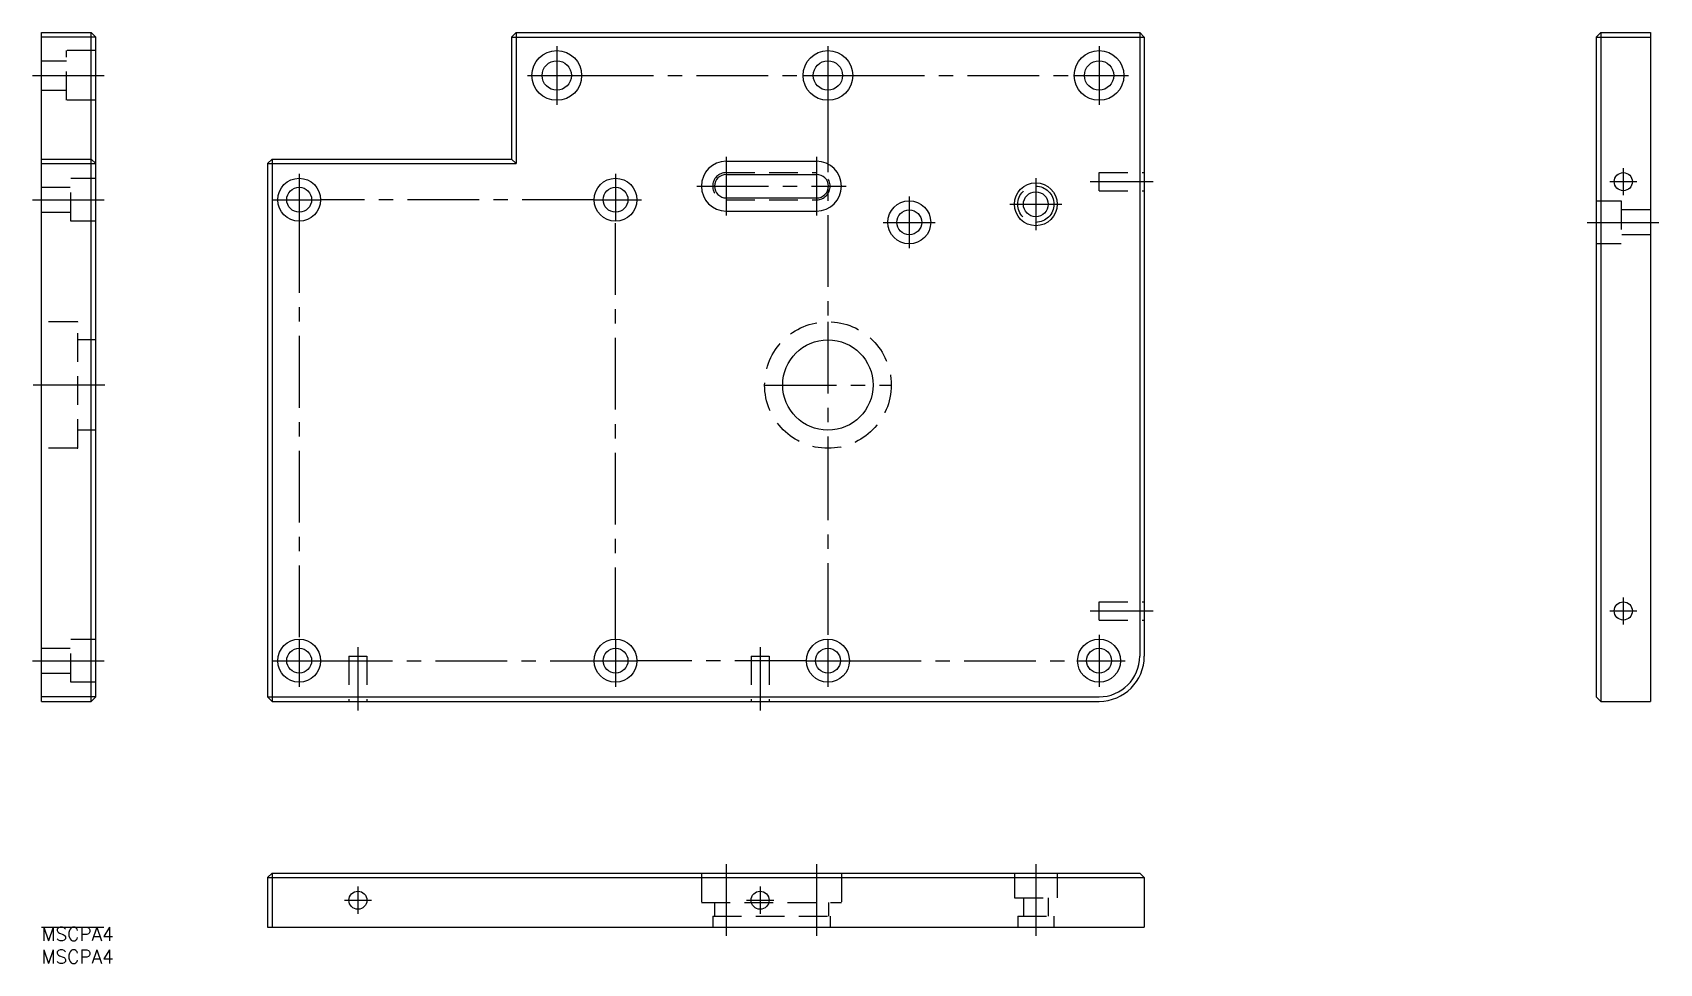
# Model space of a CAD drawing. Extents: x -2 to 358, y -8 to 198.
import ezdxf

# ---------------------------------------------------------------- set-up
doc = ezdxf.new("R2010")
doc.units = 0
doc.header["$LTSCALE"] = 0.5
doc.linetypes.add('CENTER', pattern=[50.8, 31.75, -6.35, 6.35, -6.35])
doc.linetypes.add('DASHED', pattern=[19.05, 12.7, -6.35])
for name, color, linetype in [('MSM_CENTER', 1, 'CENTER'), ('MSM_CONTINUOUS', 7, 'CONTINUOUS'), ('MSM_DASHED', 4, 'DASHED'), ('MSM_PART_NUMBER', 7, 'CONTINUOUS')]:
    doc.layers.add(name, color=color, linetype=linetype)
doc.styles.get("Standard").update_dxf_attribs({"font": 'txt.shx', "height": 3, "bigfont": 'bigfont.shx'})

msp = doc.modelspace()

# ---------------------------------------------------------------- linework, layer by layer
at = {"layer": 'MSM_CENTER'}
for p, q in [((114, 195), (114, 182)), ((174, 195), (174, 183)), ((234, 195), (234, 182)), ((-2, 188.5), (14, 188.5)), ((107.5, 188.5), (119.5, 188.5)), ((119.5, 188.5), (168.5, 188.5)), ((168.5, 188.5), (179.5, 188.5)), ((179.5, 188.5), (228.5, 188.5)), ((228.5, 188.5), (240.5, 188.5)), ((174, 183), (174, 134)), ((151.5, 170.5), (151.5, 157.5)), ((171.5, 170.5), (171.5, 157.5)), ((57, 166.75), (57, 156.25)), ((127, 166.75), (127, 156.25)), ((220, 165.75), (220, 154.25)), ((350, 168), (350, 162)), ((145, 164), (178, 164)), ((232, 165), (246, 165)), ((347, 165), (353, 165)), ((-2, 161), (14, 161)), ((51.25, 161), (61.75, 161)), ((122.25, 161), (61.75, 161)), ((122.25, 161), (132.75, 161)), ((192, 161.75), (192, 150.25)), ((214.25, 160), (225.75, 160)), ((57, 156.25), (57, 63.75)), ((127, 63.75), (127, 156.25)), ((186.25, 156), (197.75, 156)), ((342, 156), (358, 156)), ((174, 134), (174, 106)), ((14, 120), (-2, 120)), ((160, 120), (188, 120)), ((174, 106), (174, 63.75)), ((350, 73), (350, 67)), ((232, 70), (246, 70)), ((347, 70), (353, 70)), ((57, 63.75), (57, 53.25)), ((70, 62), (70, 48)), ((127, 63.75), (127, 53.25)), ((159, 62), (159, 48)), ((174, 63.75), (174, 53.25)), ((234, 64.75), (234, 53.25)), ((-2, 59), (14, 59)), ((51.25, 59), (61.75, 59)), ((61.75, 59), (122.25, 59)), ((122.25, 59), (131.75, 59)), ((169.25, 59), (131.75, 59)), ((169.25, 59), (178.75, 59)), ((178.75, 59), (229.25, 59)), ((229.25, 59), (239.75, 59)), ((151.5, 14), (151.5, -2)), ((171.5, 14), (171.5, -2)), ((220, 14), (220, -2)), ((70, 9), (70, 3)), ((159, 9), (159, 3)), ((67, 6), (73, 6)), ((156, 6), (162, 6))]:
    msp.add_line(p, q, dxfattribs=at)
at = {"layer": 'MSM_CONTINUOUS'}
for p, q in [((0, 50), (0, 198)), ((0, 198), (11, 198)), ((11, 198), (12, 197)), ((11, 50), (11, 198)), ((105, 198), (104, 197)), ((105, 198), (243, 198)), ((105, 198), (105, 169)), ((244, 197), (243, 198)), ((243, 198), (243, 60)), ((345, 198), (344, 197)), ((345, 198), (356, 198)), ((345, 198), (345, 50)), ((356, 198), (356, 50)), ((12, 197), (0, 197)), ((12, 51), (12, 197)), ((104, 197), (104, 170)), ((104, 197), (244, 197)), ((244, 197), (244, 60)), ((344, 197), (344, 51)), ((344, 197), (356, 197)), ((0, 170), (11, 170)), ((11, 170), (12, 169)), ((51, 170), (50, 169)), ((51, 170), (104, 170)), ((51, 170), (51, 50)), ((104, 170), (105, 169)), ((151.5, 169.5), (171.5, 169.5)), ((0, 169), (12, 169)), ((50, 169), (50, 51)), ((50, 169), (105, 169)), ((151.5, 166.6), (171.5, 166.6)), ((151.5, 161.4), (171.5, 161.4)), ((151.5, 158.5), (171.5, 158.5)), ((12, 51), (0, 51)), ((12, 51), (11, 50)), ((51, 50), (50, 51)), ((50, 51), (234, 51)), ((345, 50), (344, 51)), ((0, 50), (11, 50)), ((51, 50), (234, 50)), ((345, 50), (356, 50)), ((51, 12), (50, 11)), ((50, 11), (50, 0)), ((50, 11), (244, 11)), ((51, 12), (243, 12)), ((51, 12), (51, 0)), ((243, 12), (244, 11)), ((244, 11), (244, 0)), ((0, 0), (13.79, 0)), ((50, 0), (244, 0))]:
    msp.add_line(p, q, dxfattribs=at)
for centre, radius in [((114, 188.5), 5.5), ((114, 188.5), 3.25), ((174, 188.5), 5.5), ((174, 188.5), 3.25), ((234, 188.5), 5.5), ((234, 188.5), 3.25), ((57, 161), 4.75), ((127, 161), 4.75), ((350, 165), 2), ((57, 161), 2.75), ((127, 161), 2.75), ((220, 160), 4.75), ((220, 160), 2.75), ((192, 156), 4.75), ((192, 156), 2.75), ((174, 120), 10), ((350, 70), 2), ((57, 59), 4.75), ((57, 59), 2.75), ((127, 59), 4.75), ((127, 59), 2.75), ((174, 59), 4.75), ((174, 59), 2.75), ((234, 59), 4.75), ((234, 59), 2.75), ((70, 6), 2), ((159, 6), 2)]:
    msp.add_circle(centre, radius, dxfattribs=at)
for centre, radius, start, end in [((151.5, 164), 5.5, 90, 270), ((171.5, 164), 5.5, 270, 90), ((151.5, 164), 2.6, 90, 270), ((171.5, 164), 2.6, 270, 90), ((234, 60), 10, 270, 0), ((234, 60), 9, 270, 0)]:
    msp.add_arc(centre, radius, start, end, dxfattribs=at)
at = {"layer": 'MSM_DASHED'}
for p, q in [((0, 191.75), (5.5, 191.75)), ((12, 194), (5.5, 194)), ((5.5, 183), (5.5, 194)), ((0, 185.25), (5.5, 185.25)), ((12, 183), (5.5, 183)), ((6.5, 156.25), (6.5, 165.75)), ((6.5, 165.75), (12, 165.75)), ((151.5, 167), (171.5, 167)), ((234, 163), (234, 167)), ((234, 167), (244, 167)), ((0, 163.75), (6.5, 163.75)), ((234, 163), (244, 163)), ((151.5, 161), (171.5, 161)), ((344, 160.75), (349.5, 160.75)), ((349.5, 160.75), (349.5, 151.25)), ((356, 158.75), (349.5, 158.75)), ((0, 158.25), (6.5, 158.25)), ((12, 156.25), (6.5, 156.25)), ((349.5, 151.25), (344, 151.25)), ((356, 153.25), (349.5, 153.25)), ((7.9, 134), (0, 134)), ((8, 106.1), (8, 133.9)), ((12, 130), (8, 130)), ((12, 110), (8, 110)), ((7.9, 106), (0, 106)), ((234, 68), (234, 72)), ((234, 72), (244, 72)), ((234, 68), (244, 68)), ((0, 61.75), (6.5, 61.75)), ((6.5, 54.25), (6.5, 63.75)), ((6.5, 63.75), (12, 63.75)), ((68, 60), (72, 60)), ((68, 60), (68, 50)), ((72, 60), (72, 50)), ((157, 60), (157, 50)), ((157, 60), (161, 60)), ((161, 60), (161, 50)), ((0, 56.25), (6.5, 56.25)), ((12, 54.25), (6.5, 54.25)), ((146, 12), (146, 5.5)), ((177, 12), (177, 5.5)), ((215.25, 12), (215.25, 6.5)), ((224.75, 12), (224.75, 6.5)), ((146, 5.5), (177, 5.5)), ((148.9, 5.5), (148.9, 2.5)), ((174.1, 5.5), (174.1, 2.5)), ((215.25, 6.5), (224.75, 6.5)), ((217.25, 6.5), (217.25, 2.5)), ((222.75, 6.5), (222.75, 2.5)), ((148.5, 2.5), (174.5, 2.5)), ((148.5, 2.5), (148.5, 0)), ((174.5, 2.5), (174.5, 0)), ((216, 2.5), (224, 2.5)), ((216, 2.5), (216, 0)), ((224, 2.5), (224, 0))]:
    msp.add_line(p, q, dxfattribs=at)
for centre, radius in [((220, 160), 4), ((174, 120), 14)]:
    msp.add_circle(centre, radius, dxfattribs=at)
for centre, radius, start, end in [((151.5, 164), 3, 90, 270), ((171.5, 164), 3, 270, 90), ((7.9, 133.9), 0.1, 0, 90), ((7.9, 106.1), 0.1, 270, 0)]:
    msp.add_arc(centre, radius, start, end, dxfattribs=at)

# ---------------------------------------------------------------- texts
at = {"layer": 'MSM_PART_NUMBER'}
for p in [(0, -3), (0, -8)]:
    msp.add_text('MSCPA4', height=3, dxfattribs=at).set_placement(p)

doc.saveas('drawing.dxf')
